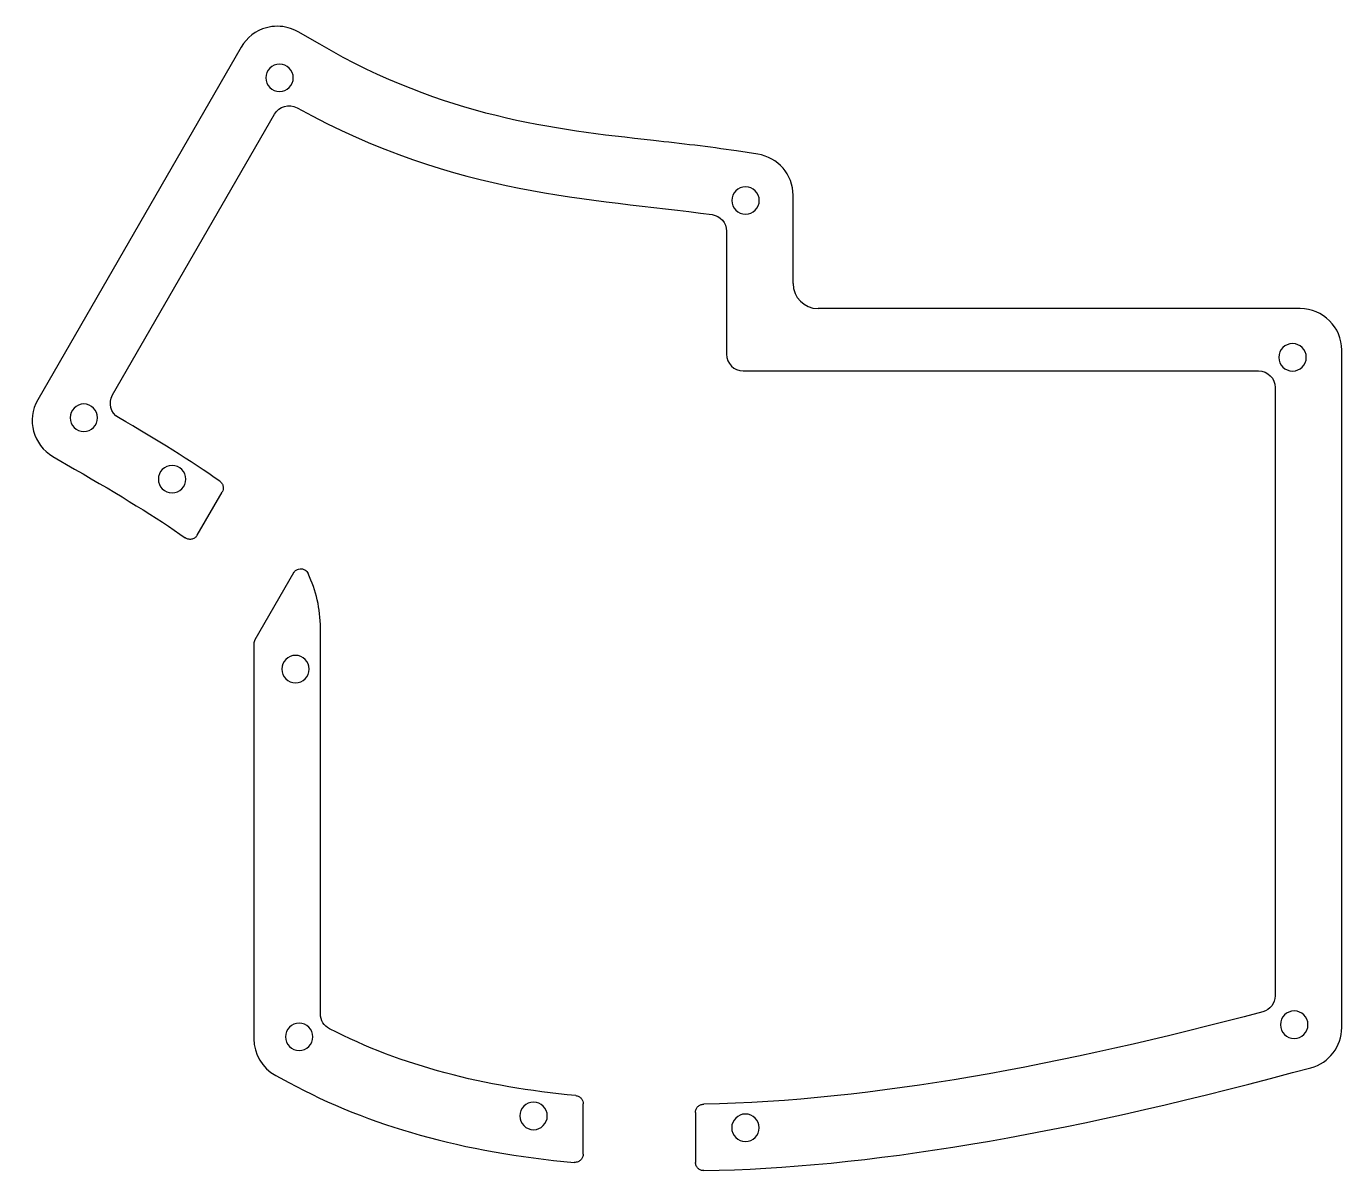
# Model space of a CAD drawing. Header units: inches. Extents: x 7 to 165, y -143 to -5.
import ezdxf

# ---------------------------------------------------------------- set-up
doc = ezdxf.new("R2010")
doc.units = ezdxf.units.IN
doc.header["$MEASUREMENT"] = 0
doc.layers.add('Layer 1', color=7, linetype='Continuous')

# ---------------------------------------------------------------- blocks, each defined once
blk = doc.blocks.new('block 2')
at = {"layer": 'Layer 1', "color": 7, "lineweight": 25, "true_color": 0xffffff}
blk.add_open_spline([(87.46, -136.02), (87.46, -135.89), (87.48, -135.76), (87.53, -135.64), (87.58, -135.52), (87.65, -135.41), (87.74, -135.32), (87.84, -135.23), (87.94, -135.15), (88.06, -135.1), (88.18, -135.05), (88.31, -135.02), (88.44, -135.02)], degree=3, knots=[0, 0, 0, 0, 1, 1, 1, 2, 2, 2, 3, 3, 3, 4, 4, 4, 4], dxfattribs=at)
blk = doc.blocks.new('block 3')
at = {"layer": 'Layer 1', "color": 7, "lineweight": 25, "true_color": 0xffffff}
blk.add_lwpolyline([(87.46, -136.02), (87.46, -142.02)], dxfattribs=at)
blk = doc.blocks.new('block 4')
at = {"layer": 'Layer 1', "color": 7, "lineweight": 25, "true_color": 0xffffff}
blk.add_open_spline([(88.47, -143.02), (88.34, -143.02), (88.21, -143), (88.09, -142.95), (87.97, -142.91), (87.86, -142.84), (87.77, -142.75), (87.67, -142.66), (87.6, -142.55), (87.54, -142.43), (87.51, -142.37), (87.49, -142.3), (87.48, -142.23), (87.46, -142.16), (87.46, -142.09), (87.46, -142.02)], degree=3, knots=[0, 0, 0, 0, 1, 1, 1, 2, 2, 2, 3, 3, 3, 4, 4, 4, 5, 5, 5, 5], dxfattribs=at)
blk = doc.blocks.new('block 5')
at = {"layer": 'Layer 1', "color": 7, "lineweight": 25, "true_color": 0xffffff}
blk.add_open_spline([(88.47, -143.02), (107.89, -142.68), (131.08, -138.81), (159.23, -131.23)], degree=3, dxfattribs=at)
blk = doc.blocks.new('block 6')
at = {"layer": 'Layer 1', "color": 7, "lineweight": 25, "true_color": 0xffffff}
blk.add_lwpolyline([(159.23, -131.23), (161.46, -130.64)], dxfattribs=at)
blk = doc.blocks.new('block 7')
at = {"layer": 'Layer 1', "color": 7, "lineweight": 25, "true_color": 0xffffff}
blk.add_open_spline([(161.46, -130.64), (163.63, -130.05), (165.16, -128.06), (165.16, -125.81)], degree=3, dxfattribs=at)
blk = doc.blocks.new('block 8')
at = {"layer": 'Layer 1', "color": 7, "lineweight": 25, "true_color": 0xffffff}
blk.add_lwpolyline([(165.16, -125.81), (165.16, -44.31)], dxfattribs=at)
blk = doc.blocks.new('block 9')
at = {"layer": 'Layer 1', "color": 7, "lineweight": 25, "true_color": 0xffffff}
blk.add_open_spline([(165.16, -44.31), (165.16, -41.55), (162.91, -39.31), (160.16, -39.31)], degree=3, dxfattribs=at)
blk = doc.blocks.new('block 10')
at = {"layer": 'Layer 1', "color": 7, "lineweight": 25, "true_color": 0xffffff}
blk.add_lwpolyline([(160.16, -39.31), (102.19, -39.31)], dxfattribs=at)
blk = doc.blocks.new('block 11')
at = {"layer": 'Layer 1', "color": 7, "lineweight": 25, "true_color": 0xffffff}
blk.add_open_spline([(99.19, -36.31), (99.19, -37.97), (100.53, -39.31), (102.19, -39.31)], degree=3, dxfattribs=at)
blk = doc.blocks.new('block 12')
at = {"layer": 'Layer 1', "color": 7, "lineweight": 25, "true_color": 0xffffff}
blk.add_lwpolyline([(99.19, -36.31), (99.19, -25.68)], dxfattribs=at)
blk = doc.blocks.new('block 13')
at = {"layer": 'Layer 1', "color": 7, "lineweight": 25, "true_color": 0xffffff}
blk.add_open_spline([(99.19, -25.68), (99.19, -23.19), (97.4, -21.11), (94.94, -20.74)], degree=3, dxfattribs=at)
blk = doc.blocks.new('block 14')
at = {"layer": 'Layer 1', "color": 7, "lineweight": 25, "true_color": 0xffffff}
blk.add_lwpolyline([(94.94, -20.74), (92.39, -20.35)], dxfattribs=at)
blk = doc.blocks.new('block 15')
at = {"layer": 'Layer 1', "color": 7, "lineweight": 25, "true_color": 0xffffff}
blk.add_open_spline([(92.39, -20.35), (89.05, -19.84), (85.68, -19.47), (82.42, -19.1), (70.19, -17.74), (57.53, -16.33), (42.27, -7.52)], degree=3, knots=[0, 0, 0, 0, 1, 1, 1, 2, 2, 2, 2], dxfattribs=at)
blk = doc.blocks.new('block 16')
at = {"layer": 'Layer 1', "color": 7, "lineweight": 25, "true_color": 0xffffff}
blk.add_lwpolyline([(42.27, -7.52), (39.67, -6.02)], dxfattribs=at)
blk = doc.blocks.new('block 17')
at = {"layer": 'Layer 1', "color": 7, "lineweight": 25, "true_color": 0xffffff}
blk.add_open_spline([(39.67, -6.02), (38.91, -5.58), (38.05, -5.35), (37.17, -5.35)], degree=3, dxfattribs=at)
blk = doc.blocks.new('block 18')
at = {"layer": 'Layer 1', "color": 7, "lineweight": 25, "true_color": 0xffffff}
blk.add_open_spline([(37.17, -5.35), (36.74, -5.35), (36.3, -5.41), (35.88, -5.52)], degree=3, dxfattribs=at)
blk = doc.blocks.new('block 19')
at = {"layer": 'Layer 1', "color": 7, "lineweight": 25, "true_color": 0xffffff}
blk.add_open_spline([(35.88, -5.52), (34.59, -5.87), (33.51, -6.7), (32.84, -7.85)], degree=3, dxfattribs=at)
blk = doc.blocks.new('block 20')
at = {"layer": 'Layer 1', "color": 7, "lineweight": 25, "true_color": 0xffffff}
blk.add_lwpolyline([(32.84, -7.85), (8.37, -50.28)], dxfattribs=at)
blk = doc.blocks.new('block 21')
at = {"layer": 'Layer 1', "color": 7, "lineweight": 25, "true_color": 0xffffff}
blk.add_open_spline([(8.37, -50.28), (6.99, -52.67), (7.82, -55.73), (10.2, -57.11)], degree=3, dxfattribs=at)
blk = doc.blocks.new('block 22')
at = {"layer": 'Layer 1', "color": 7, "lineweight": 25, "true_color": 0xffffff}
blk.add_lwpolyline([(10.2, -57.11), (12.8, -58.61)], dxfattribs=at)
blk = doc.blocks.new('block 23')
at = {"layer": 'Layer 1', "color": 7, "lineweight": 25, "true_color": 0xffffff}
blk.add_open_spline([(12.8, -58.61), (18.27, -61.77), (22.69, -64.46), (26.1, -66.89)], degree=3, dxfattribs=at)
blk = doc.blocks.new('block 24')
at = {"layer": 'Layer 1', "color": 7, "lineweight": 25, "true_color": 0xffffff}
blk.add_open_spline([(27.54, -66.58), (27.48, -66.69), (27.39, -66.79), (27.29, -66.87), (27.19, -66.95), (27.07, -67.01), (26.94, -67.04), (26.82, -67.08), (26.69, -67.09), (26.56, -67.07), (26.48, -67.06), (26.39, -67.04), (26.32, -67.01), (26.24, -66.98), (26.17, -66.94), (26.1, -66.89)], degree=3, knots=[0, 0, 0, 0, 1, 1, 1, 2, 2, 2, 3, 3, 3, 4, 4, 4, 5, 5, 5, 5], dxfattribs=at)
blk = doc.blocks.new('block 25')
at = {"layer": 'Layer 1', "color": 7, "lineweight": 25, "true_color": 0xffffff}
blk.add_lwpolyline([(27.54, -66.58), (30.54, -61.39)], dxfattribs=at)
blk = doc.blocks.new('block 26')
at = {"layer": 'Layer 1', "color": 7, "lineweight": 25, "true_color": 0xffffff}
blk.add_open_spline([(30.25, -60.08), (30.36, -60.16), (30.45, -60.25), (30.52, -60.36), (30.59, -60.47), (30.63, -60.59), (30.66, -60.72), (30.68, -60.84), (30.68, -60.95), (30.66, -61.07), (30.63, -61.18), (30.59, -61.29), (30.54, -61.39)], degree=3, knots=[0, 0, 0, 0, 1, 1, 1, 2, 2, 2, 3, 3, 3, 4, 4, 4, 4], dxfattribs=at)
blk = doc.blocks.new('block 27')
at = {"layer": 'Layer 1', "color": 7, "lineweight": 25, "true_color": 0xffffff}
blk.add_open_spline([(30.25, -60.08), (26.8, -57.63), (22.72, -55.13), (18.09, -52.43), (17.14, -51.88), (16.81, -50.66), (17.36, -49.7)], degree=3, knots=[0, 0, 0, 0, 1, 1, 1, 2, 2, 2, 2], dxfattribs=at)
blk = doc.blocks.new('block 28')
at = {"layer": 'Layer 1', "color": 7, "lineweight": 25, "true_color": 0xffffff}
blk.add_lwpolyline([(17.36, -49.7), (36.85, -15.91)], dxfattribs=at)
blk = doc.blocks.new('block 29')
at = {"layer": 'Layer 1', "color": 7, "lineweight": 25, "true_color": 0xffffff}
blk.add_open_spline([(36.85, -15.91), (37.4, -14.97), (38.59, -14.64), (39.55, -15.16), (58.92, -25.84), (74.71, -25.97), (89.45, -28.01), (90.44, -28.15), (91.19, -28.99), (91.19, -29.99)], degree=3, knots=[0, 0, 0, 0, 1, 1, 1, 2, 2, 2, 3, 3, 3, 3], dxfattribs=at)
blk = doc.blocks.new('block 30')
at = {"layer": 'Layer 1', "color": 7, "lineweight": 25, "true_color": 0xffffff}
blk.add_lwpolyline([(91.19, -29.99), (91.19, -44.81)], dxfattribs=at)
blk = doc.blocks.new('block 31')
at = {"layer": 'Layer 1', "color": 7, "lineweight": 25, "true_color": 0xffffff}
blk.add_open_spline([(91.19, -44.81), (91.19, -45.92), (92.08, -46.81), (93.18, -46.81)], degree=3, dxfattribs=at)
blk = doc.blocks.new('block 32')
at = {"layer": 'Layer 1', "color": 7, "lineweight": 25, "true_color": 0xffffff}
blk.add_lwpolyline([(93.18, -46.81), (155.16, -46.81)], dxfattribs=at)
blk = doc.blocks.new('block 33')
at = {"layer": 'Layer 1', "color": 7, "lineweight": 25, "true_color": 0xffffff}
blk.add_open_spline([(155.16, -46.81), (156.26, -46.81), (157.16, -47.7), (157.16, -48.81)], degree=3, dxfattribs=at)
blk = doc.blocks.new('block 34')
at = {"layer": 'Layer 1', "color": 7, "lineweight": 25, "true_color": 0xffffff}
blk.add_lwpolyline([(157.16, -48.81), (157.16, -121.97)], dxfattribs=at)
blk = doc.blocks.new('block 35')
at = {"layer": 'Layer 1', "color": 7, "lineweight": 25, "true_color": 0xffffff}
blk.add_open_spline([(157.16, -121.97), (157.16, -122.88), (156.54, -123.67), (155.67, -123.91), (131.66, -130.3), (108.74, -134.65), (88.44, -135.02)], degree=3, knots=[0, 0, 0, 0, 1, 1, 1, 2, 2, 2, 2], dxfattribs=at)
blk = doc.blocks.new('block 36')
at = {"layer": 'Layer 1', "color": 7, "lineweight": 25, "true_color": 0xffffff}
blk.add_open_spline([(91.83, -26.31), (91.83, -25.4), (92.57, -24.66), (93.48, -24.66), (94.39, -24.66), (95.13, -25.4), (95.13, -26.31), (95.13, -27.22), (94.39, -27.96), (93.48, -27.96), (92.57, -27.96), (91.83, -27.22), (91.83, -26.31)], degree=3, knots=[0, 0, 0, 0, 1, 1, 1, 2, 2, 2, 3, 3, 3, 4, 4, 4, 4], dxfattribs=at)
blk = doc.blocks.new('block 37')
at = {"layer": 'Layer 1', "color": 7, "lineweight": 25, "true_color": 0xffffff}
blk.add_open_spline([(157.8, -125.46), (157.8, -124.54), (158.54, -123.81), (159.45, -123.81), (160.36, -123.81), (161.1, -124.54), (161.1, -125.46), (161.1, -126.37), (160.36, -127.11), (159.45, -127.11), (158.54, -127.11), (157.8, -126.37), (157.8, -125.46)], degree=3, knots=[0, 0, 0, 0, 1, 1, 1, 2, 2, 2, 3, 3, 3, 4, 4, 4, 4], dxfattribs=at)
blk = doc.blocks.new('block 38')
at = {"layer": 'Layer 1', "color": 7, "lineweight": 25, "true_color": 0xffffff}
blk.add_open_spline([(91.81, -137.86), (91.81, -136.94), (92.54, -136.21), (93.46, -136.21), (94.37, -136.21), (95.11, -136.94), (95.11, -137.86), (95.11, -138.77), (94.37, -139.51), (93.46, -139.51), (92.54, -139.51), (91.81, -138.77), (91.81, -137.86)], degree=3, knots=[0, 0, 0, 0, 1, 1, 1, 2, 2, 2, 3, 3, 3, 4, 4, 4, 4], dxfattribs=at)
blk = doc.blocks.new('block 39')
at = {"layer": 'Layer 1', "color": 7, "lineweight": 25, "true_color": 0xffffff}
blk.add_open_spline([(12.26, -52.44), (12.26, -51.53), (13, -50.79), (13.91, -50.79), (14.82, -50.79), (15.56, -51.53), (15.56, -52.44), (15.56, -53.36), (14.82, -54.09), (13.91, -54.09), (13, -54.09), (12.26, -53.36), (12.26, -52.44)], degree=3, knots=[0, 0, 0, 0, 1, 1, 1, 2, 2, 2, 3, 3, 3, 4, 4, 4, 4], dxfattribs=at)
blk = doc.blocks.new('block 40')
at = {"layer": 'Layer 1', "color": 7, "lineweight": 25, "true_color": 0xffffff}
blk.add_open_spline([(22.87, -59.83), (22.87, -58.92), (23.6, -58.18), (24.52, -58.18), (25.43, -58.18), (26.17, -58.92), (26.17, -59.83), (26.17, -60.74), (25.43, -61.48), (24.52, -61.48), (23.6, -61.48), (22.87, -60.74), (22.87, -59.83)], degree=3, knots=[0, 0, 0, 0, 1, 1, 1, 2, 2, 2, 3, 3, 3, 4, 4, 4, 4], dxfattribs=at)
blk = doc.blocks.new('block 41')
at = {"layer": 'Layer 1', "color": 7, "lineweight": 25, "true_color": 0xffffff}
blk.add_open_spline([(157.6, -45.18), (157.6, -44.26), (158.34, -43.53), (159.25, -43.53), (160.16, -43.53), (160.9, -44.26), (160.9, -45.18), (160.9, -46.09), (160.16, -46.83), (159.25, -46.83), (158.34, -46.83), (157.6, -46.09), (157.6, -45.18)], degree=3, knots=[0, 0, 0, 0, 1, 1, 1, 2, 2, 2, 3, 3, 3, 4, 4, 4, 4], dxfattribs=at)
blk = doc.blocks.new('block 42')
at = {"layer": 'Layer 1', "color": 7, "lineweight": 25, "true_color": 0xffffff}
blk.add_open_spline([(35.8, -11.55), (35.8, -10.64), (36.54, -9.9), (37.45, -9.9), (38.36, -9.9), (39.1, -10.64), (39.1, -11.55), (39.1, -12.46), (38.36, -13.2), (37.45, -13.2), (36.54, -13.2), (35.8, -12.46), (35.8, -11.55)], degree=3, knots=[0, 0, 0, 0, 1, 1, 1, 2, 2, 2, 3, 3, 3, 4, 4, 4, 4], dxfattribs=at)
blk = doc.blocks.new('block 43')
at = {"layer": 'Layer 1', "color": 7, "lineweight": 25, "true_color": 0xffffff}
blk.add_open_spline([(73.05, -133.99), (73.18, -134.01), (73.31, -134.04), (73.42, -134.1), (73.54, -134.16), (73.64, -134.25), (73.73, -134.35), (73.8, -134.44), (73.86, -134.54), (73.9, -134.65), (73.94, -134.76), (73.96, -134.87), (73.96, -134.99)], degree=3, knots=[0, 0, 0, 0, 1, 1, 1, 2, 2, 2, 3, 3, 3, 4, 4, 4, 4], dxfattribs=at)
blk = doc.blocks.new('block 44')
at = {"layer": 'Layer 1', "color": 7, "lineweight": 25, "true_color": 0xffffff}
blk.add_open_spline([(73.05, -133.99), (62.06, -132.96), (52.09, -130.41), (43.46, -125.96), (42.79, -125.61), (42.36, -124.93), (42.36, -124.17)], degree=3, knots=[0, 0, 0, 0, 1, 1, 1, 2, 2, 2, 2], dxfattribs=at)
blk = doc.blocks.new('block 45')
at = {"layer": 'Layer 1', "color": 7, "lineweight": 25, "true_color": 0xffffff}
blk.add_lwpolyline([(42.36, -124.17), (42.36, -77.75)], dxfattribs=at)
blk = doc.blocks.new('block 46')
at = {"layer": 'Layer 1', "color": 7, "lineweight": 25, "true_color": 0xffffff}
blk.add_open_spline([(42.36, -77.75), (42.36, -75.41), (41.85, -73.25), (40.88, -71.19)], degree=3, dxfattribs=at)
blk = doc.blocks.new('block 47')
at = {"layer": 'Layer 1', "color": 7, "lineweight": 25, "true_color": 0xffffff}
blk.add_open_spline([(39.11, -71.12), (39.18, -71.01), (39.26, -70.91), (39.37, -70.83), (39.47, -70.75), (39.59, -70.69), (39.71, -70.65), (39.84, -70.62), (39.97, -70.61), (40.1, -70.62), (40.23, -70.64), (40.35, -70.68), (40.47, -70.74), (40.56, -70.79), (40.64, -70.86), (40.71, -70.93), (40.78, -71.01), (40.84, -71.1), (40.88, -71.19)], degree=3, knots=[0, 0, 0, 0, 1, 1, 1, 2, 2, 2, 3, 3, 3, 4, 4, 4, 5, 5, 5, 6, 6, 6, 6], dxfattribs=at)
blk = doc.blocks.new('block 48')
at = {"layer": 'Layer 1', "color": 7, "lineweight": 25, "true_color": 0xffffff}
blk.add_lwpolyline([(39.11, -71.12), (34.49, -79.17)], dxfattribs=at)
blk = doc.blocks.new('block 49')
at = {"layer": 'Layer 1', "color": 7, "lineweight": 25, "true_color": 0xffffff}
blk.add_open_spline([(34.49, -79.17), (34.41, -79.32), (34.36, -79.49), (34.36, -79.66)], degree=3, dxfattribs=at)
blk = doc.blocks.new('block 50')
at = {"layer": 'Layer 1', "color": 7, "lineweight": 25, "true_color": 0xffffff}
blk.add_lwpolyline([(34.36, -79.66), (34.36, -127.16)], dxfattribs=at)
blk = doc.blocks.new('block 51')
at = {"layer": 'Layer 1', "color": 7, "lineweight": 25, "true_color": 0xffffff}
blk.add_open_spline([(34.36, -127.16), (34.36, -129), (35.36, -130.68), (36.98, -131.56)], degree=3, dxfattribs=at)
blk = doc.blocks.new('block 52')
at = {"layer": 'Layer 1', "color": 7, "lineweight": 25, "true_color": 0xffffff}
blk.add_lwpolyline([(36.98, -131.56), (38.55, -132.41)], dxfattribs=at)
blk = doc.blocks.new('block 53')
at = {"layer": 'Layer 1', "color": 7, "lineweight": 25, "true_color": 0xffffff}
blk.add_open_spline([(38.55, -132.41), (48.26, -137.67), (59.57, -140.85), (72.87, -142.02)], degree=3, dxfattribs=at)
blk = doc.blocks.new('block 54')
at = {"layer": 'Layer 1', "color": 7, "lineweight": 25, "true_color": 0xffffff}
blk.add_open_spline([(73.96, -141.02), (73.96, -141.15), (73.93, -141.28), (73.89, -141.4), (73.84, -141.52), (73.76, -141.63), (73.67, -141.73), (73.58, -141.82), (73.47, -141.89), (73.35, -141.94), (73.28, -141.97), (73.2, -142), (73.12, -142.01), (73.04, -142.02), (72.95, -142.03), (72.87, -142.02)], degree=3, knots=[0, 0, 0, 0, 1, 1, 1, 2, 2, 2, 3, 3, 3, 4, 4, 4, 5, 5, 5, 5], dxfattribs=at)
blk = doc.blocks.new('block 55')
at = {"layer": 'Layer 1', "color": 7, "lineweight": 25, "true_color": 0xffffff}
blk.add_lwpolyline([(73.96, -141.02), (73.96, -134.99)], dxfattribs=at)
blk = doc.blocks.new('block 56')
at = {"layer": 'Layer 1', "color": 7, "lineweight": 25, "true_color": 0xffffff}
blk.add_open_spline([(66.34, -136.44), (66.34, -135.53), (67.08, -134.79), (67.99, -134.79), (68.9, -134.79), (69.64, -135.53), (69.64, -136.44), (69.64, -137.35), (68.9, -138.09), (67.99, -138.09), (67.08, -138.09), (66.34, -137.35), (66.34, -136.44)], degree=3, knots=[0, 0, 0, 0, 1, 1, 1, 2, 2, 2, 3, 3, 3, 4, 4, 4, 4], dxfattribs=at)
blk = doc.blocks.new('block 57')
at = {"layer": 'Layer 1', "color": 7, "lineweight": 25, "true_color": 0xffffff}
blk.add_open_spline([(38.15, -126.92), (38.15, -126), (38.89, -125.27), (39.8, -125.27), (40.71, -125.27), (41.45, -126), (41.45, -126.92), (41.45, -127.83), (40.71, -128.57), (39.8, -128.57), (38.89, -128.57), (38.15, -127.83), (38.15, -126.92)], degree=3, knots=[0, 0, 0, 0, 1, 1, 1, 2, 2, 2, 3, 3, 3, 4, 4, 4, 4], dxfattribs=at)
blk = doc.blocks.new('block 58')
at = {"layer": 'Layer 1', "color": 7, "lineweight": 25, "true_color": 0xffffff}
blk.add_open_spline([(37.71, -82.68), (37.71, -81.77), (38.45, -81.03), (39.36, -81.03), (40.27, -81.03), (41.01, -81.77), (41.01, -82.68), (41.01, -83.6), (40.27, -84.33), (39.36, -84.33), (38.45, -84.33), (37.71, -83.6), (37.71, -82.68)], degree=3, knots=[0, 0, 0, 0, 1, 1, 1, 2, 2, 2, 3, 3, 3, 4, 4, 4, 4], dxfattribs=at)

msp = doc.modelspace()

# ---------------------------------------------------------------- block references
at = {"layer": 'Layer 1'}
for name in ['block 19', 'block 18', 'block 17', 'block 16', 'block 20', 'block 15', 'block 42', 'block 29', 'block 28', 'block 14', 'block 13', 'block 36', 'block 12', 'block 30', 'block 11', 'block 10', 'block 9', 'block 41', 'block 31', 'block 8', 'block 32', 'block 33', 'block 34', 'block 21', 'block 27', 'block 39', 'block 22', 'block 40', 'block 23', 'block 26', 'block 25', 'block 24', 'block 48', 'block 47', 'block 46', 'block 45', 'block 49', 'block 50', 'block 58', 'block 35', 'block 44', 'block 37', 'block 57', 'block 7', 'block 51', 'block 5', 'block 6', 'block 52', 'block 53', 'block 43', 'block 56', 'block 55', 'block 2', 'block 3', 'block 38', 'block 54', 'block 4']:
    msp.add_blockref(name, (0, 0), dxfattribs=at)

doc.saveas('drawing.dxf')
